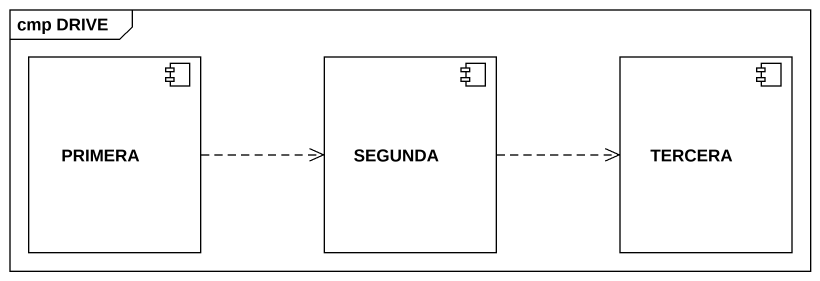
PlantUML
@startuml
mainframe cmp DRIVE
component PRIMERA
component SEGUNDA
component TERCERA
PRIMERA .right.> SEGUNDA
SEGUNDA .right.> TERCERA
@enduml
